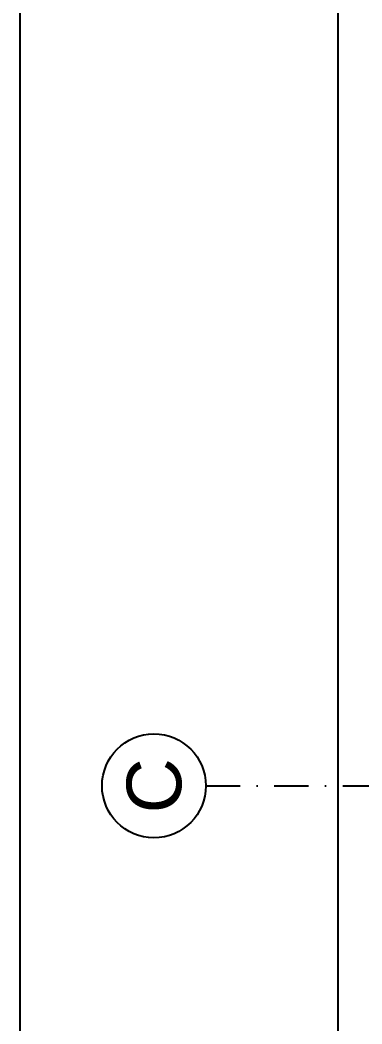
# Model space of a CAD drawing. Extents: x 58467 to 79089, y -33726 to -17391.
# Drawn here: x 68467 to 68718, y -19693 to -18959 of the extents above; entities that cross this region are included whole.
import ezdxf
from ezdxf.enums import TextEntityAlignment as Align

# ---------------------------------------------------------------- set-up
doc = ezdxf.new("R2010")
doc.units = 0
doc.header["$LTSCALE"] = 100
doc.linetypes.add('DASHDOT2', pattern=[0.5, 0.25, -0.125, 0, -0.125])
for name, color, linetype in [('BA_axis', 5, 'DASHDOT2'), ('BA_dim_ext', 185, 'Continuous'), ('BA_layout', 11, 'Continuous')]:
    doc.layers.add(name, color=color, linetype=linetype)
doc.styles.add('dim', font='simplex.shx', dxfattribs={"width": 0.7})
doc.styles.add('text1', font='arial.ttf', dxfattribs={"height": 20})
doc.dimstyles.new('1_100', dxfattribs={"dimtxt": 8, "dimasz": 3, "dimexe": 6, "dimexo": 0, "dimgap": 2, "dimtad": 0, "dimdec": 1, "dimzin": 11, "dimtxsty": 'dim', "dimblk": 'DOT', "dimcen": 0, "dimdle": 1.25, "dimclrt": 256, "dimadec": 0, "dimazin": 0, "dimtfac": 1.25, "dimtdec": 1, "dimtix": 1, "dimtofl": 0, "dimtmove": 1, "dimatfit": 3, "dimldrblk": 'DOT', "dimfxl": 20, "dimfxlon": 1, "dimtolj": 1, "dimtzin": 0, "dimarcsym": 0})

# ---------------------------------------------------------------- blocks, each defined once
blk = doc.blocks.new('*U176')
blk.add_line((0, 0), (0, -696))
at = {"linetype": 'Continuous'}
blk.add_circle((0, 38), 38, dxfattribs=at)
at = {"linetype": 'Continuous', "style": 'text1'}
blk.add_attdef('1', text='', height=40, dxfattribs=at).set_placement((0, 38), align=Align.MIDDLE)
blk = doc.blocks.new('AXIS')
at = {"layer": 'BA_axis', "rotation": 90}
blk.add_blockref('*U176', (56.44, -31967.27), dxfattribs=at).add_auto_attribs({'1': 'C'})
blk = doc.blocks.new('_Dot')
at = {"color": 0, "linetype": 'ByBlock', "lineweight": -2}
blk.add_line((-0.5, 0), (-1, 0), dxfattribs=at)
at = {"color": 0, "linetype": 'ByBlock', "const_width": 0.5}
blk.add_lwpolyline([(-0.25, 0, 1), (0.25, 0, 1)], format="xyb", close=True, dxfattribs=at)
blk = doc.blocks.new('*D27')
at = {"layer": 'BA_dim_ext', "color": 0, "lineweight": -2, "transparency": 16777216}
for p, q in [((153.08, -31148.27), (147.08, -31148.27)), ((153.08, -31154.27), (153.08, -32427.37)), ((153.08, -33748.27), (153.08, -32475.17)), ((153.08, -33754.27), (147.08, -33754.27))]:
    blk.add_line(p, q, dxfattribs=at)
at = {"layer": 'DEFPOINTS', "color": 0, "transparency": 16777216}
for p in [(153.08, -31148.27), (153.08, -33754.27), (153.08, -33754.27)]:
    blk.add_point(p, dxfattribs=at)
at = {"layer": 'BA_dim_ext', "color": 0, "lineweight": -2, "transparency": 16777216, "xscale": 6, "yscale": 6, "zscale": 6}
for p, rotation in [((153.08, -31148.27), 90), ((153.08, -33754.27), 270)]:
    blk.add_blockref('_Dot', p, dxfattribs=dict(at, rotation=rotation))
at = {"layer": 'BA_dim_ext', "color": 2, "transparency": 16777216, "insert": (153.08, -32451.27), "char_height": 18, "attachment_point": 5, "rotation": 90, "style": 'dim'}
blk.add_mtext('\\A1;2606', dxfattribs=at)
blk = doc.blocks.new('OLCU')
at = {"layer": 'BA_dim_ext'}
dim = blk.add_linear_dim(base=(153.08, -33754.27), p1=(153.08, -31148.27), p2=(153.08, -33754.27), angle=90, dimstyle='1_100', override={"dimfxl": 2}, dxfattribs=at)
dim.commit()
dim.dimension.update_dxf_attribs({"geometry": '*D27', "text_midpoint": (153.08, -32451.27)})

msp = doc.modelspace()

# ---------------------------------------------------------------- linework, layer by layer
at = {"layer": 'BA_layout'}
msp.add_lwpolyline([(68467.37, -21626.03), (68467.37, -18260.87), (72991.86, -18260.87), (72991.86, -21626.03)], close=True, dxfattribs=at)

# ---------------------------------------------------------------- block references
at = {"layer": 'BA_axis'}
msp.add_blockref('AXIS', (68546.93, 12448.2), dxfattribs=at)
at = {"layer": 'BA_dim_ext'}
msp.add_blockref('OLCU', (68546.93, 12448.2), dxfattribs=at)

doc.saveas('drawing.dxf')
